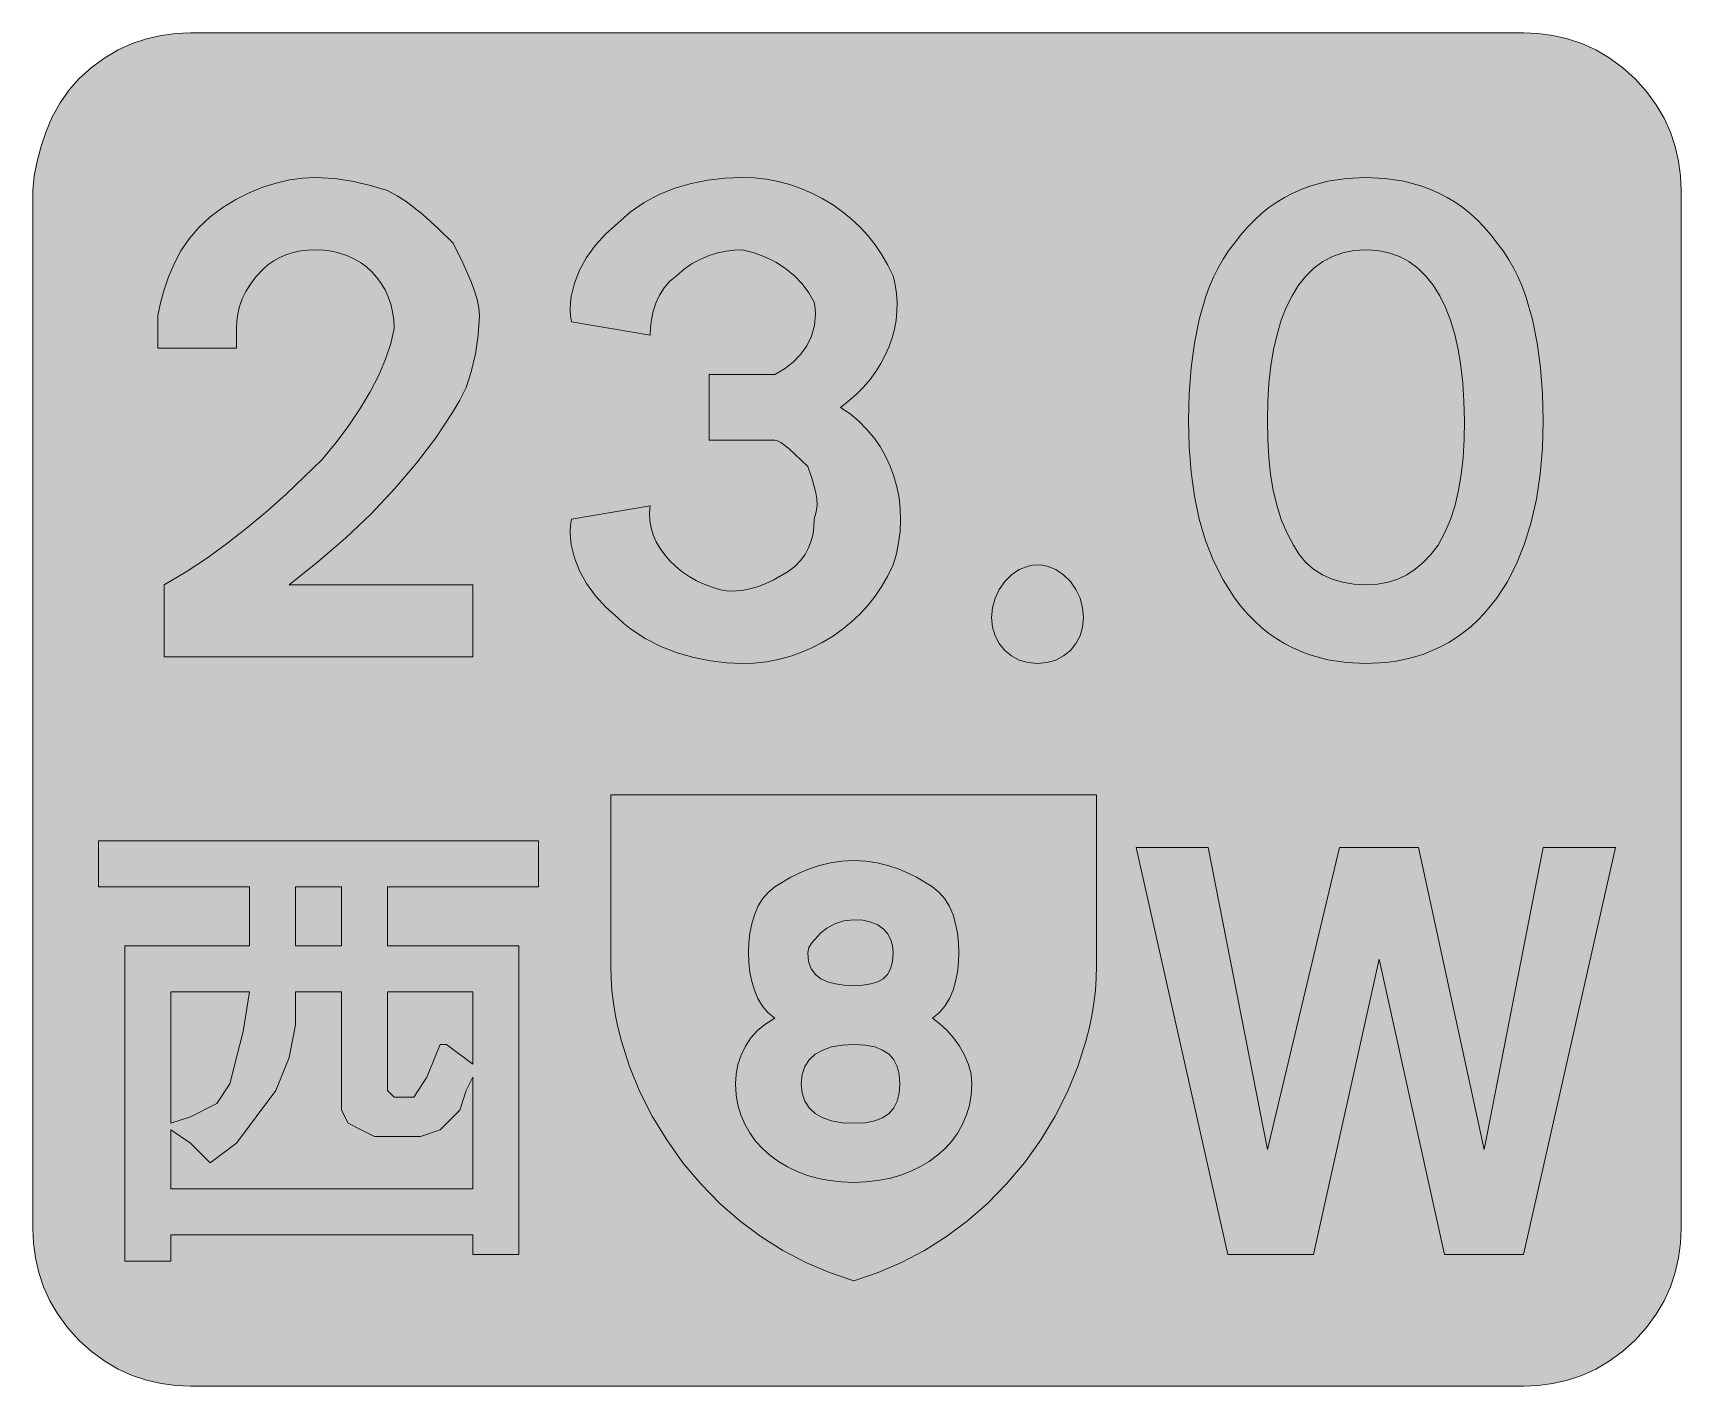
# Model space of a CAD drawing. Header units: metres. Extents: x 133 to 434, y 11 to 258.
import ezdxf

# ---------------------------------------------------------------- set-up
doc = ezdxf.new("R2010")
doc.units = ezdxf.units.M
for name, color, linetype, true_color in [('FILL_BLACK_000000', 7, 'Continuous', 0x000000), ('FILL_BLUE_0000FF', 7, 'Continuous', 0x0000ff), ('FILL_WHITE_FFFFFF', 7, 'Continuous', 0xffffff), ('FILL_YELLOW_FFFF00', 7, 'Continuous', 0xffff00), ('STROKE_WHITE_FFFFFF', 7, 'Continuous', 0xffffff)]:
    doc.layers.add(name, color=color, linetype=linetype, true_color=true_color)

msp = doc.modelspace()

# ---------------------------------------------------------------- hatches: boundary and pattern name
at = {"layer": 'FILL_BLACK_000000', "true_color": 0x000000}
h = msp.add_hatch(color=7, dxfattribs=at)
h.dxf.hatch_style = 1
h.paths.add_polyline_path([(276.3, 48.98), (274.31, 49.53), (272.42, 50.24), (270.64, 51.09), (268.98, 52.07), (267.45, 53.19), (266.06, 54.43), (264.82, 55.8), (263.74, 57.28), (262.84, 58.87), (262.12, 60.57), (261.59, 62.37), (261.26, 64.26), (261.15, 66.24), (261.26, 68.04), (261.6, 69.8), (262.16, 71.51), (262.95, 73.14), (263.96, 74.65), (265.2, 76.03), (266.66, 77.23), (268.35, 78.24), (267.11, 79.25), (266.08, 80.45), (265.25, 81.83), (264.6, 83.34), (264.12, 84.97), (263.79, 86.68), (263.61, 88.44), (263.55, 90.24), (263.61, 92.04), (263.79, 93.8), (264.12, 95.51), (264.6, 97.14), (265.25, 98.65), (266.08, 100.03), (267.11, 101.23), (268.35, 102.24), (271.28, 104), (272.91, 104.81), (274.65, 105.54), (276.51, 106.15), (278.48, 106.63), (280.56, 106.93), (282.75, 107.04), (284.94, 106.93), (287.02, 106.63), (288.99, 106.15), (290.85, 105.54), (292.59, 104.81), (294.23, 104), (297.15, 102.24), (298.39, 101.23), (299.42, 100.03), (300.25, 98.65), (300.9, 97.14), (301.38, 95.51), (301.71, 93.8), (301.89, 92.04), (301.95, 90.24), (301.89, 88.44), (301.71, 86.68), (301.38, 84.97), (300.9, 83.34), (300.25, 81.83), (299.42, 80.45), (298.39, 79.25), (297.15, 78.24), (298.49, 77.23), (299.79, 76.03), (301.01, 74.65), (302.1, 73.14), (303.02, 71.51), (303.73, 69.8), (304.19, 68.04), (304.35, 66.24), (304.24, 64.26), (303.91, 62.37), (303.38, 60.57), (302.66, 58.87), (301.76, 57.28), (300.68, 55.8), (299.44, 54.43), (298.05, 53.19), (296.52, 52.07), (294.86, 51.09), (293.08, 50.24), (291.19, 49.53), (289.2, 48.98), (287.12, 48.57), (284.97, 48.32), (282.75, 48.24), (280.53, 48.32), (278.38, 48.57), (276.3, 48.98)])
h.paths.add_polyline_path([(277.08, 72.43), (275.7, 71.64), (274.61, 70.63), (273.81, 69.39), (273.32, 67.93), (273.15, 66.24), (273.32, 64.55), (273.81, 63.09), (274.61, 61.85), (275.7, 60.84), (277.08, 60.05), (278.72, 59.49), (280.61, 59.15), (282.75, 59.04), (284.83, 59.15), (286.59, 59.49), (288.04, 60.05), (289.2, 60.84), (290.07, 61.85), (290.68, 63.09), (291.04, 64.55), (291.15, 66.24), (291.04, 67.93), (290.68, 69.39), (290.07, 70.63), (289.2, 71.64), (288.04, 72.43), (286.59, 72.99), (284.83, 73.33), (282.75, 73.44), (280.61, 73.33), (278.72, 72.99), (277.08, 72.43)], flags=16)
h.paths.add_polyline_path([(289.5, 92.7), (288.94, 93.72), (288.15, 94.59), (287.14, 95.29), (285.9, 95.81), (284.44, 96.13), (282.75, 96.24), (280.97, 96.03), (279.3, 95.49), (277.86, 94.72), (276.75, 93.84), (275.1, 92.04), (274.56, 91.14), (274.35, 90.24), (274.51, 88.6), (274.99, 87.28), (275.74, 86.23), (276.75, 85.44), (277.98, 84.87), (279.41, 84.5), (281.01, 84.3), (282.75, 84.24), (284.44, 84.3), (285.9, 84.5), (287.14, 84.87), (288.15, 85.44), (288.94, 86.23), (289.5, 87.28), (289.84, 88.6), (289.95, 90.24), (289.84, 91.53), (289.5, 92.7)], flags=16)
at = {"layer": 'FILL_BLUE_0000FF', "true_color": 0x0000ff}
h = msp.add_hatch(color=7, dxfattribs=at)
h.dxf.hatch_style = 1
h.paths.add_polyline_path([(405.15, 258.24), (407.85, 258.13), (410.53, 257.77), (413.19, 257.16), (415.8, 256.29), (418.36, 255.13), (420.84, 253.68), (423.25, 251.92), (425.55, 249.84), (427.63, 247.54), (429.39, 245.13), (430.84, 242.65), (432, 240.09), (432.87, 237.48), (433.48, 234.82), (433.84, 232.14), (433.95, 229.44), (433.95, 39.84), (433.84, 37.14), (433.48, 34.46), (432.87, 31.8), (432, 29.19), (430.84, 26.63), (429.39, 24.15), (427.63, 21.74), (425.55, 19.44), (423.25, 17.36), (420.84, 15.6), (418.36, 14.15), (415.8, 12.99), (413.19, 12.12), (410.53, 11.51), (407.85, 11.15), (405.15, 11.04), (161.55, 11.04), (158.85, 11.15), (156.17, 11.51), (153.51, 12.12), (150.9, 12.99), (148.34, 14.15), (145.86, 15.6), (143.45, 17.36), (141.15, 19.44), (139.07, 21.74), (137.31, 24.15), (135.86, 26.63), (134.7, 29.19), (133.83, 31.8), (133.22, 34.46), (132.86, 37.14), (132.75, 39.84), (132.75, 229.44), (132.96, 232.14), (133.5, 234.84), (134.27, 237.54), (135.15, 240.24), (136.26, 242.92), (137.7, 245.49), (139.37, 247.83), (141.15, 249.84), (143.45, 251.92), (145.86, 253.68), (148.34, 255.13), (150.9, 256.29), (153.51, 257.16), (156.17, 257.77), (158.85, 258.13), (161.55, 258.24), (405.15, 258.24)])
at = {"layer": 'FILL_WHITE_FFFFFF', "true_color": 0xffffff}
h = msp.add_hatch(color=7, dxfattribs=at)
h.dxf.hatch_style = 1
h.paths.add_polyline_path([(155.55, 200.64), (155.55, 206.64), (156.06, 208.94), (156.71, 211.31), (157.53, 213.71), (158.55, 216.09), (159.79, 218.42), (161.29, 220.65), (163.06, 222.73), (165.15, 224.64), (167.45, 226.33), (169.84, 227.79), (172.28, 229.03), (174.75, 230.04), (177.22, 230.83), (179.66, 231.39), (182.05, 231.73), (184.35, 231.84), (187.93, 231.63), (191.4, 231.09), (194.64, 230.32), (197.55, 229.44), (199.3, 228.49), (200.94, 227.43), (204, 225.09), (206.83, 222.52), (209.55, 219.84), (211.31, 216.26), (212.85, 212.79), (213.46, 211.13), (213.94, 209.55), (214.24, 208.04), (214.35, 206.64), (214.14, 203.06), (213.6, 199.59), (212.83, 196.35), (211.95, 193.44), (210.76, 191.18), (209.43, 188.89), (206.38, 184.27), (202.86, 179.62), (198.9, 174.99), (194.55, 170.41), (189.84, 165.93), (184.83, 161.6), (179.55, 157.44), (213.15, 157.44), (213.15, 144.24), (156.75, 144.24), (156.75, 157.44), (160.74, 159.8), (164.63, 162.35), (168.39, 165.08), (172.05, 167.94), (175.59, 170.92), (179.03, 173.98), (185.55, 180.24), (188.14, 183.39), (190.48, 186.52), (192.57, 189.63), (194.4, 192.69), (195.94, 195.7), (197.19, 198.63), (198.13, 201.49), (198.75, 204.24), (198.68, 205.79), (198.48, 207.27), (198.14, 208.69), (197.68, 210.03), (197.1, 211.3), (196.41, 212.49), (195.61, 213.59), (194.7, 214.59), (193.7, 215.5), (192.6, 216.3), (191.41, 216.99), (190.14, 217.57), (188.8, 218.03), (187.38, 218.37), (185.9, 218.57), (184.35, 218.64), (183, 218.58), (181.67, 218.41), (180.36, 218.13), (179.1, 217.74), (177.89, 217.23), (176.76, 216.61), (175.7, 215.88), (174.75, 215.04), (173.51, 213.69), (172.48, 212.34), (171.65, 210.99), (171, 209.64), (170.52, 208.29), (170.19, 206.94), (170.01, 205.59), (169.95, 204.24), (169.95, 200.64), (155.55, 200.64)])
h = msp.add_hatch(color=7, dxfattribs=at)
h.dxf.hatch_style = 1
h.paths.add_polyline_path([(256.35, 183.84), (256.35, 195.84), (265.95, 195.84), (267.15, 195.84), (268.35, 195.84), (270.09, 196.85), (271.67, 198.07), (273.05, 199.49), (274.2, 201.09), (275.06, 202.86), (275.61, 204.78), (275.78, 206.85), (275.72, 207.93), (275.55, 209.04), (274.54, 210.78), (273.32, 212.4), (271.9, 213.87), (270.3, 215.19), (268.53, 216.34), (266.61, 217.31), (264.54, 218.08), (262.35, 218.64), (260.95, 218.58), (259.46, 218.4), (257.92, 218.07), (256.35, 217.59), (254.78, 216.94), (253.24, 216.11), (251.75, 215.08), (250.35, 213.84), (249.11, 212.83), (248.08, 211.65), (247.25, 210.32), (246.6, 208.89), (246.12, 207.41), (245.79, 205.91), (245.61, 204.44), (245.55, 203.04), (231.15, 205.44), (230.98, 206.58), (230.92, 207.74), (230.97, 208.92), (231.11, 210.11), (231.7, 212.51), (232.65, 214.89), (233.94, 217.22), (235.54, 219.45), (237.42, 221.53), (239.55, 223.44), (241.91, 225.52), (244.46, 227.28), (247.19, 228.73), (250.05, 229.89), (253.03, 230.76), (256.09, 231.37), (259.2, 231.73), (262.35, 231.84), (264.58, 231.76), (266.78, 231.51), (268.94, 231.1), (271.05, 230.55), (273.1, 229.84), (275.09, 228.99), (277.01, 228.01), (278.85, 226.89), (280.61, 225.65), (282.27, 224.28), (283.84, 222.8), (285.3, 221.21), (286.65, 219.51), (287.88, 217.71), (288.98, 215.82), (289.95, 213.84), (290.33, 212.25), (290.57, 210.64), (290.68, 209.02), (290.64, 207.39), (290.48, 205.76), (290.18, 204.14), (289.76, 202.53), (289.2, 200.94), (288.52, 199.38), (287.71, 197.86), (286.78, 196.37), (285.73, 194.94), (284.56, 193.56), (283.27, 192.25), (281.87, 191.01), (280.35, 189.84), (282.08, 188.65), (283.67, 187.32), (285.11, 185.88), (286.41, 184.33), (287.56, 182.68), (288.56, 180.94), (289.4, 179.12), (290.1, 177.24), (290.64, 175.3), (291.03, 173.32), (291.25, 171.3), (291.32, 169.25), (291.22, 167.19), (290.96, 165.13), (290.54, 163.08), (289.95, 161.04), (288.98, 159.06), (287.88, 157.17), (286.65, 155.37), (285.3, 153.67), (283.84, 152.08), (282.27, 150.6), (280.61, 149.23), (278.85, 147.99), (277.01, 146.87), (275.09, 145.89), (273.1, 145.04), (271.05, 144.33), (268.94, 143.78), (266.78, 143.37), (264.58, 143.12), (262.35, 143.04), (259.55, 143.15), (256.59, 143.51), (253.55, 144.12), (250.5, 144.99), (247.5, 146.15), (244.63, 147.6), (241.96, 149.36), (240.72, 150.36), (239.55, 151.44), (237.42, 153.35), (235.54, 155.43), (233.94, 157.66), (232.65, 159.99), (231.7, 162.37), (231.11, 164.77), (230.97, 165.96), (230.92, 167.14), (230.98, 168.3), (231.15, 169.44), (245.55, 171.84), (245.42, 170.49), (245.48, 169.15), (245.71, 167.83), (246.11, 166.53), (246.67, 165.27), (247.36, 164.06), (248.2, 162.89), (249.15, 161.79), (250.22, 160.76), (251.39, 159.8), (252.65, 158.94), (253.99, 158.17), (255.4, 157.51), (256.87, 156.96), (258.39, 156.53), (259.95, 156.24), (261.3, 156.3), (262.65, 156.46), (264, 156.75), (265.35, 157.14), (266.7, 157.65), (268.05, 158.26), (270.75, 159.84), (271.99, 160.79), (273.02, 161.85), (273.85, 162.98), (274.5, 164.19), (274.98, 165.45), (275.31, 166.76), (275.49, 168.09), (275.55, 169.44), (275.89, 170.74), (276.04, 171.95), (276.01, 173.11), (275.85, 174.24), (275.21, 176.53), (274.35, 179.04), (270.9, 182.34), (269.46, 183.43), (268.85, 183.73), (268.35, 183.84), (256.35, 183.84)])
h = msp.add_hatch(color=7, dxfattribs=at)
h.dxf.hatch_style = 1
h.paths.add_polyline_path([(344.42, 197.06), (345.03, 201.59), (345.9, 205.89), (347.06, 209.9), (347.74, 211.79), (348.51, 213.6), (349.35, 215.31), (350.27, 216.92), (351.27, 218.43), (352.35, 219.84), (353.5, 221.36), (354.71, 222.77), (355.97, 224.07), (357.28, 225.26), (358.64, 226.35), (360.05, 227.33), (361.5, 228.21), (363, 228.99), (364.54, 229.67), (366.12, 230.26), (369.39, 231.15), (372.81, 231.67), (376.35, 231.84), (379.89, 231.67), (383.31, 231.15), (386.58, 230.26), (388.16, 229.67), (389.7, 228.99), (391.2, 228.21), (392.65, 227.33), (394.06, 226.35), (395.42, 225.26), (396.73, 224.07), (397.99, 222.77), (399.2, 221.36), (400.35, 219.84), (401.43, 218.43), (402.43, 216.92), (403.35, 215.31), (404.19, 213.6), (404.96, 211.79), (405.64, 209.9), (406.8, 205.89), (407.67, 201.59), (408.28, 197.06), (408.64, 192.33), (408.75, 187.44), (408.61, 182.39), (408.19, 177.61), (407.51, 173.09), (406.56, 168.86), (405.34, 164.91), (403.88, 161.26), (402.16, 157.92), (400.2, 154.89), (398, 152.18), (396.81, 150.96), (395.57, 149.81), (394.26, 148.75), (392.9, 147.78), (391.49, 146.89), (390.02, 146.1), (388.49, 145.39), (386.92, 144.77), (385.28, 144.25), (383.6, 143.82), (381.86, 143.48), (380.08, 143.24), (376.35, 143.04), (372.81, 143.21), (369.39, 143.73), (366.12, 144.62), (364.54, 145.21), (363, 145.89), (361.5, 146.67), (360.05, 147.55), (358.64, 148.53), (357.28, 149.62), (355.97, 150.81), (354.71, 152.11), (353.5, 153.52), (352.35, 155.04), (350.27, 158.3), (348.51, 161.79), (347.06, 165.5), (345.9, 169.44), (345.03, 173.6), (344.42, 177.99), (344.06, 182.6), (343.95, 187.44), (344.06, 192.33), (344.42, 197.06)])
h.paths.add_polyline_path([(380.44, 157.89), (382.21, 158.45), (383.85, 159.24), (385.37, 160.25), (386.81, 161.49), (388.2, 162.95), (389.55, 164.64), (390.79, 166.95), (391.82, 169.38), (392.65, 171.96), (393.3, 174.69), (393.78, 177.59), (394.11, 180.67), (394.29, 183.95), (394.35, 187.44), (394.28, 190.95), (394.07, 194.29), (393.72, 197.45), (393.23, 200.41), (392.59, 203.18), (391.82, 205.75), (390.9, 208.1), (389.85, 210.24), (388.65, 212.15), (387.32, 213.83), (385.84, 215.27), (384.23, 216.46), (382.47, 217.41), (380.57, 218.09), (378.53, 218.5), (376.35, 218.64), (374.17, 218.5), (372.13, 218.09), (370.23, 217.41), (368.48, 216.46), (366.86, 215.27), (365.38, 213.83), (364.05, 212.15), (362.85, 210.24), (361.8, 208.1), (360.88, 205.75), (360.11, 203.18), (359.48, 200.41), (358.98, 197.45), (358.63, 194.29), (358.42, 190.95), (358.35, 187.44), (358.41, 183.95), (358.59, 180.67), (358.92, 177.59), (359.4, 174.69), (360.05, 171.96), (360.88, 169.38), (361.91, 166.95), (363.15, 164.64), (364.16, 162.95), (365.38, 161.49), (366.8, 160.25), (368.4, 159.24), (370.17, 158.45), (372.09, 157.89), (374.16, 157.55), (376.35, 157.44), (378.49, 157.55), (380.44, 157.89)], flags=16)
h = msp.add_hatch(color=7, dxfattribs=at)
h.dxf.hatch_style = 1
h.paths.add_polyline_path([(324.59, 149.7), (324.11, 148.1), (323.36, 146.67), (322.35, 145.44), (321.12, 144.43), (319.69, 143.68), (318.09, 143.2), (316.35, 143.04), (314.61, 143.2), (313.01, 143.68), (311.58, 144.43), (310.35, 145.44), (309.34, 146.67), (308.59, 148.1), (308.11, 149.7), (307.95, 151.44), (308.11, 153.23), (308.59, 154.96), (309.34, 156.59), (310.35, 158.04), (311.58, 159.27), (313.01, 160.21), (314.61, 160.82), (315.46, 160.98), (316.35, 161.04), (317.24, 160.98), (318.09, 160.82), (319.69, 160.21), (321.12, 159.27), (322.35, 158.04), (323.36, 156.59), (324.11, 154.96), (324.59, 153.23), (324.75, 151.44), (324.59, 149.7)])
h = msp.add_hatch(color=7, dxfattribs=at)
h.dxf.hatch_style = 1
h.paths.add_polyline_path([(157.95, 33.84), (149.55, 33.84), (149.55, 91.44), (172.35, 91.44), (172.35, 102.24), (144.75, 102.24), (144.75, 110.64), (225.15, 110.64), (225.15, 102.24), (197.55, 102.24), (197.55, 91.44), (221.55, 91.44), (221.55, 35.04), (213.15, 35.04), (213.15, 38.64), (157.95, 38.64), (157.95, 33.84)])
h.paths.add_polyline_path([(180.75, 91.44), (189.15, 91.44), (189.15, 102.24), (180.75, 102.24), (180.75, 91.44)], flags=16)
h.paths.add_polyline_path([(202.35, 63.84), (204.75, 67.44), (207.15, 73.44), (208.35, 73.44), (213.15, 69.84), (213.15, 83.04), (197.55, 83.04), (197.55, 67.44), (197.55, 65.04), (198.75, 63.84), (202.35, 63.84)], flags=16)
h.paths.add_polyline_path([(166.35, 62.64), (168.75, 66.24), (169.95, 71.04), (171.15, 75.84), (172.35, 83.04), (157.95, 83.04), (157.95, 59.04), (161.55, 60.24), (166.35, 62.64)], flags=16)
h.paths.add_polyline_path([(213.15, 67.44), (211.95, 65.04), (210.75, 61.44), (207.15, 57.84), (203.55, 56.64), (195.15, 56.64), (192.75, 57.84), (190.35, 59.04), (189.15, 61.44), (189.15, 63.84), (189.15, 83.04), (180.75, 83.04), (180.75, 77.04), (179.55, 71.04), (177.15, 65.04), (173.55, 60.24), (169.95, 55.44), (165.15, 51.84), (161.55, 55.44), (157.95, 57.84), (157.95, 47.04), (213.15, 47.04), (213.15, 67.44)], flags=16)
h = msp.add_hatch(color=7, dxfattribs=at)
h.dxf.hatch_style = 1
h.paths.add_polyline_path([(334.35, 109.44), (347.55, 109.44), (358.35, 54.24), (371.55, 109.44), (385.95, 109.44), (397.95, 54.24), (408.75, 109.44), (421.95, 109.44), (405.15, 35.04), (390.75, 35.04), (378.75, 89.04), (366.75, 35.04), (365.55, 35.04), (351.15, 35.04), (334.35, 109.44)])
at = {"layer": 'FILL_YELLOW_FFFF00', "true_color": 0xffff00}
h = msp.add_hatch(color=7, dxfattribs=at)
h.dxf.hatch_style = 1
h.paths.add_polyline_path([(278.31, 31.76), (273.99, 33.61), (269.82, 35.81), (265.8, 38.34), (261.95, 41.21), (258.28, 44.41), (254.81, 47.96), (251.55, 51.84), (248.57, 56), (245.94, 60.33), (243.68, 64.81), (241.8, 69.39), (240.31, 74.02), (239.72, 76.35), (239.23, 78.67), (238.85, 80.99), (238.57, 83.29), (238.41, 85.58), (238.35, 87.84), (238.35, 119.04), (327.15, 119.04), (327.15, 87.84), (327.09, 85.58), (326.93, 83.29), (326.65, 80.99), (326.27, 78.67), (325.78, 76.35), (325.19, 74.02), (323.7, 69.39), (321.82, 64.81), (319.56, 60.33), (316.93, 56), (313.95, 51.84), (310.69, 47.96), (307.22, 44.41), (303.55, 41.21), (299.7, 38.34), (295.68, 35.81), (291.51, 33.61), (287.19, 31.76), (282.75, 30.24), (278.31, 31.76)])

# ---------------------------------------------------------------- linework, layer by layer
at = {"layer": 'FILL_BLACK_000000', "lineweight": 0, "true_color": 0x000000}
for points in [[(276.3, 48.98), (274.31, 49.53), (272.42, 50.24), (270.64, 51.09), (268.98, 52.07), (267.45, 53.19), (266.06, 54.43), (264.82, 55.8), (263.74, 57.28), (262.84, 58.87), (262.12, 60.57), (261.59, 62.37), (261.26, 64.26), (261.15, 66.24), (261.26, 68.04), (261.6, 69.8), (262.16, 71.51), (262.95, 73.14), (263.96, 74.65), (265.2, 76.03), (266.66, 77.23), (268.35, 78.24), (267.11, 79.25), (266.08, 80.45), (265.25, 81.83), (264.6, 83.34), (264.12, 84.97), (263.79, 86.68), (263.61, 88.44), (263.55, 90.24), (263.61, 92.04), (263.79, 93.8), (264.12, 95.51), (264.6, 97.14), (265.25, 98.65), (266.08, 100.03), (267.11, 101.23), (268.35, 102.24), (271.28, 104), (272.91, 104.81), (274.65, 105.54), (276.51, 106.15), (278.48, 106.63), (280.56, 106.93), (282.75, 107.04), (284.94, 106.93), (287.02, 106.63), (288.99, 106.15), (290.85, 105.54), (292.59, 104.81), (294.23, 104), (297.15, 102.24), (298.39, 101.23), (299.42, 100.03), (300.25, 98.65), (300.9, 97.14), (301.38, 95.51), (301.71, 93.8), (301.89, 92.04), (301.95, 90.24), (301.89, 88.44), (301.71, 86.68), (301.38, 84.97), (300.9, 83.34), (300.25, 81.83), (299.42, 80.45), (298.39, 79.25), (297.15, 78.24), (298.49, 77.23), (299.79, 76.03), (301.01, 74.65), (302.1, 73.14), (303.02, 71.51), (303.73, 69.8), (304.19, 68.04), (304.35, 66.24), (304.24, 64.26), (303.91, 62.37), (303.38, 60.57), (302.66, 58.87), (301.76, 57.28), (300.68, 55.8), (299.44, 54.43), (298.05, 53.19), (296.52, 52.07), (294.86, 51.09), (293.08, 50.24), (291.19, 49.53), (289.2, 48.98), (287.12, 48.57), (284.97, 48.32), (282.75, 48.24), (280.53, 48.32), (278.38, 48.57)], [(289.5, 92.7), (288.94, 93.72), (288.15, 94.59), (287.14, 95.29), (285.9, 95.81), (284.44, 96.13), (282.75, 96.24), (280.97, 96.03), (279.3, 95.49), (277.86, 94.72), (276.75, 93.84), (275.1, 92.04), (274.56, 91.14), (274.35, 90.24), (274.51, 88.6), (274.99, 87.28), (275.74, 86.23), (276.75, 85.44), (277.98, 84.87), (279.41, 84.5), (281.01, 84.3), (282.75, 84.24), (284.44, 84.3), (285.9, 84.5), (287.14, 84.87), (288.15, 85.44), (288.94, 86.23), (289.5, 87.28), (289.84, 88.6), (289.95, 90.24), (289.84, 91.53)], [(277.08, 72.43), (275.7, 71.64), (274.61, 70.63), (273.81, 69.39), (273.32, 67.93), (273.15, 66.24), (273.32, 64.55), (273.81, 63.09), (274.61, 61.85), (275.7, 60.84), (277.08, 60.05), (278.72, 59.49), (280.61, 59.15), (282.75, 59.04), (284.83, 59.15), (286.59, 59.49), (288.04, 60.05), (289.2, 60.84), (290.07, 61.85), (290.68, 63.09), (291.04, 64.55), (291.15, 66.24), (291.04, 67.93), (290.68, 69.39), (290.07, 70.63), (289.2, 71.64), (288.04, 72.43), (286.59, 72.99), (284.83, 73.33), (282.75, 73.44), (280.61, 73.33), (278.72, 72.99)]]:
    msp.add_lwpolyline(points, close=True, dxfattribs=at)
at = {"layer": 'FILL_BLUE_0000FF', "lineweight": 0, "true_color": 0x0000ff}
msp.add_lwpolyline([(405.15, 258.24), (407.85, 258.13), (410.53, 257.77), (413.19, 257.16), (415.8, 256.29), (418.36, 255.13), (420.84, 253.68), (423.25, 251.92), (425.55, 249.84), (427.63, 247.54), (429.39, 245.13), (430.84, 242.65), (432, 240.09), (432.87, 237.48), (433.48, 234.82), (433.84, 232.14), (433.95, 229.44), (433.95, 39.84), (433.84, 37.14), (433.48, 34.46), (432.87, 31.8), (432, 29.19), (430.84, 26.63), (429.39, 24.15), (427.63, 21.74), (425.55, 19.44), (423.25, 17.36), (420.84, 15.6), (418.36, 14.15), (415.8, 12.99), (413.19, 12.12), (410.53, 11.51), (407.85, 11.15), (405.15, 11.04), (161.55, 11.04), (158.85, 11.15), (156.17, 11.51), (153.51, 12.12), (150.9, 12.99), (148.34, 14.15), (145.86, 15.6), (143.45, 17.36), (141.15, 19.44), (139.07, 21.74), (137.31, 24.15), (135.86, 26.63), (134.7, 29.19), (133.83, 31.8), (133.22, 34.46), (132.86, 37.14), (132.75, 39.84), (132.75, 229.44), (132.96, 232.14), (133.5, 234.84), (134.27, 237.54), (135.15, 240.24), (136.26, 242.92), (137.7, 245.49), (139.37, 247.83), (141.15, 249.84), (143.45, 251.92), (145.86, 253.68), (148.34, 255.13), (150.9, 256.29), (153.51, 257.16), (156.17, 257.77), (158.85, 258.13), (161.55, 258.24)], close=True, dxfattribs=at)
at = {"layer": 'FILL_WHITE_FFFFFF', "lineweight": 0, "true_color": 0xffffff}
for points in [[(155.55, 200.64), (155.55, 206.64), (156.06, 208.94), (156.71, 211.31), (157.53, 213.71), (158.55, 216.09), (159.79, 218.42), (161.29, 220.65), (163.06, 222.73), (165.15, 224.64), (167.45, 226.33), (169.84, 227.79), (172.28, 229.03), (174.75, 230.04), (177.22, 230.83), (179.66, 231.39), (182.05, 231.73), (184.35, 231.84), (187.93, 231.63), (191.4, 231.09), (194.64, 230.32), (197.55, 229.44), (199.3, 228.49), (200.94, 227.43), (204, 225.09), (206.83, 222.52), (209.55, 219.84), (211.31, 216.26), (212.85, 212.79), (213.46, 211.13), (213.94, 209.55), (214.24, 208.04), (214.35, 206.64), (214.14, 203.06), (213.6, 199.59), (212.83, 196.35), (211.95, 193.44), (210.76, 191.18), (209.43, 188.89), (206.38, 184.27), (202.86, 179.62), (198.9, 174.99), (194.55, 170.41), (189.84, 165.93), (184.83, 161.6), (179.55, 157.44), (213.15, 157.44), (213.15, 144.24), (156.75, 144.24), (156.75, 157.44), (160.74, 159.8), (164.63, 162.35), (168.39, 165.08), (172.05, 167.94), (175.59, 170.92), (179.03, 173.98), (185.55, 180.24), (188.14, 183.39), (190.48, 186.52), (192.57, 189.63), (194.4, 192.69), (195.94, 195.7), (197.19, 198.63), (198.13, 201.49), (198.75, 204.24), (198.68, 205.79), (198.48, 207.27), (198.14, 208.69), (197.68, 210.03), (197.1, 211.3), (196.41, 212.49), (195.61, 213.59), (194.7, 214.59), (193.7, 215.5), (192.6, 216.3), (191.41, 216.99), (190.14, 217.57), (188.8, 218.03), (187.38, 218.37), (185.9, 218.57), (184.35, 218.64), (183, 218.58), (181.67, 218.41), (180.36, 218.13), (179.1, 217.74), (177.89, 217.23), (176.76, 216.61), (175.7, 215.88), (174.75, 215.04), (173.51, 213.69), (172.48, 212.34), (171.65, 210.99), (171, 209.64), (170.52, 208.29), (170.19, 206.94), (170.01, 205.59), (169.95, 204.24), (169.95, 200.64)], [(256.35, 183.84), (256.35, 195.84), (265.95, 195.84), (267.15, 195.84), (268.35, 195.84), (270.09, 196.85), (271.67, 198.07), (273.05, 199.49), (274.2, 201.09), (275.06, 202.86), (275.61, 204.78), (275.78, 206.85), (275.72, 207.93), (275.55, 209.04), (274.54, 210.78), (273.32, 212.4), (271.9, 213.87), (270.3, 215.19), (268.53, 216.34), (266.61, 217.31), (264.54, 218.08), (262.35, 218.64), (260.95, 218.58), (259.46, 218.4), (257.92, 218.07), (256.35, 217.59), (254.78, 216.94), (253.24, 216.11), (251.75, 215.08), (250.35, 213.84), (249.11, 212.83), (248.08, 211.65), (247.25, 210.32), (246.6, 208.89), (246.12, 207.41), (245.79, 205.91), (245.61, 204.44), (245.55, 203.04), (231.15, 205.44), (230.98, 206.58), (230.92, 207.74), (230.97, 208.92), (231.11, 210.11), (231.7, 212.51), (232.65, 214.89), (233.94, 217.22), (235.54, 219.45), (237.42, 221.53), (239.55, 223.44), (241.91, 225.52), (244.46, 227.28), (247.19, 228.73), (250.05, 229.89), (253.03, 230.76), (256.09, 231.37), (259.2, 231.73), (262.35, 231.84), (264.58, 231.76), (266.78, 231.51), (268.94, 231.1), (271.05, 230.55), (273.1, 229.84), (275.09, 228.99), (277.01, 228.01), (278.85, 226.89), (280.61, 225.65), (282.27, 224.28), (283.84, 222.8), (285.3, 221.21), (286.65, 219.51), (287.88, 217.71), (288.98, 215.82), (289.95, 213.84), (290.33, 212.25), (290.57, 210.64), (290.68, 209.02), (290.64, 207.39), (290.48, 205.76), (290.18, 204.14), (289.76, 202.53), (289.2, 200.94), (288.52, 199.38), (287.71, 197.86), (286.78, 196.37), (285.73, 194.94), (284.56, 193.56), (283.27, 192.25), (281.87, 191.01), (280.35, 189.84), (282.08, 188.65), (283.67, 187.32), (285.11, 185.88), (286.41, 184.33), (287.56, 182.68), (288.56, 180.94), (289.4, 179.12), (290.1, 177.24), (290.64, 175.3), (291.03, 173.32), (291.25, 171.3), (291.32, 169.25), (291.22, 167.19), (290.96, 165.13), (290.54, 163.08), (289.95, 161.04), (288.98, 159.06), (287.88, 157.17), (286.65, 155.37), (285.3, 153.67), (283.84, 152.08), (282.27, 150.6), (280.61, 149.23), (278.85, 147.99), (277.01, 146.87), (275.09, 145.89), (273.1, 145.04), (271.05, 144.33), (268.94, 143.78), (266.78, 143.37), (264.58, 143.12), (262.35, 143.04), (259.55, 143.15), (256.59, 143.51), (253.55, 144.12), (250.5, 144.99), (247.5, 146.15), (244.63, 147.6), (241.96, 149.36), (240.72, 150.36), (239.55, 151.44), (237.42, 153.35), (235.54, 155.43), (233.94, 157.66), (232.65, 159.99), (231.7, 162.37), (231.11, 164.77), (230.97, 165.96), (230.92, 167.14), (230.98, 168.3), (231.15, 169.44), (245.55, 171.84), (245.42, 170.49), (245.48, 169.15), (245.71, 167.83), (246.11, 166.53), (246.67, 165.27), (247.36, 164.06), (248.2, 162.89), (249.15, 161.79), (250.22, 160.76), (251.39, 159.8), (252.65, 158.94), (253.99, 158.17), (255.4, 157.51), (256.87, 156.96), (258.39, 156.53), (259.95, 156.24), (261.3, 156.3), (262.65, 156.46), (264, 156.75), (265.35, 157.14), (266.7, 157.65), (268.05, 158.26), (270.75, 159.84), (271.99, 160.79), (273.02, 161.85), (273.85, 162.98), (274.5, 164.19), (274.98, 165.45), (275.31, 166.76), (275.49, 168.09), (275.55, 169.44), (275.89, 170.74), (276.04, 171.95), (276.01, 173.11), (275.85, 174.24), (275.21, 176.53), (274.35, 179.04), (270.9, 182.34), (269.46, 183.43), (268.85, 183.73), (268.35, 183.84)], [(344.42, 197.06), (345.03, 201.59), (345.9, 205.89), (347.06, 209.9), (347.74, 211.79), (348.51, 213.6), (349.35, 215.31), (350.27, 216.92), (351.27, 218.43), (352.35, 219.84), (353.5, 221.36), (354.71, 222.77), (355.97, 224.07), (357.28, 225.26), (358.64, 226.35), (360.05, 227.33), (361.5, 228.21), (363, 228.99), (364.54, 229.67), (366.12, 230.26), (369.39, 231.15), (372.81, 231.67), (376.35, 231.84), (379.89, 231.67), (383.31, 231.15), (386.58, 230.26), (388.16, 229.67), (389.7, 228.99), (391.2, 228.21), (392.65, 227.33), (394.06, 226.35), (395.42, 225.26), (396.73, 224.07), (397.99, 222.77), (399.2, 221.36), (400.35, 219.84), (401.43, 218.43), (402.43, 216.92), (403.35, 215.31), (404.19, 213.6), (404.96, 211.79), (405.64, 209.9), (406.8, 205.89), (407.67, 201.59), (408.28, 197.06), (408.64, 192.33), (408.75, 187.44), (408.61, 182.39), (408.19, 177.61), (407.51, 173.09), (406.56, 168.86), (405.34, 164.91), (403.88, 161.26), (402.16, 157.92), (400.2, 154.89), (398, 152.18), (396.81, 150.96), (395.57, 149.81), (394.26, 148.75), (392.9, 147.78), (391.49, 146.89), (390.02, 146.1), (388.49, 145.39), (386.92, 144.77), (385.28, 144.25), (383.6, 143.82), (381.86, 143.48), (380.08, 143.24), (376.35, 143.04), (372.81, 143.21), (369.39, 143.73), (366.12, 144.62), (364.54, 145.21), (363, 145.89), (361.5, 146.67), (360.05, 147.55), (358.64, 148.53), (357.28, 149.62), (355.97, 150.81), (354.71, 152.11), (353.5, 153.52), (352.35, 155.04), (350.27, 158.3), (348.51, 161.79), (347.06, 165.5), (345.9, 169.44), (345.03, 173.6), (344.42, 177.99), (344.06, 182.6), (343.95, 187.44), (344.06, 192.33)], [(380.44, 157.89), (382.21, 158.45), (383.85, 159.24), (385.37, 160.25), (386.81, 161.49), (388.2, 162.95), (389.55, 164.64), (390.79, 166.95), (391.82, 169.38), (392.65, 171.96), (393.3, 174.69), (393.78, 177.59), (394.11, 180.67), (394.29, 183.95), (394.35, 187.44), (394.28, 190.95), (394.07, 194.29), (393.72, 197.45), (393.23, 200.41), (392.59, 203.18), (391.82, 205.75), (390.9, 208.1), (389.85, 210.24), (388.65, 212.15), (387.32, 213.83), (385.84, 215.27), (384.23, 216.46), (382.47, 217.41), (380.57, 218.09), (378.53, 218.5), (376.35, 218.64), (374.17, 218.5), (372.13, 218.09), (370.23, 217.41), (368.48, 216.46), (366.86, 215.27), (365.38, 213.83), (364.05, 212.15), (362.85, 210.24), (361.8, 208.1), (360.88, 205.75), (360.11, 203.18), (359.48, 200.41), (358.98, 197.45), (358.63, 194.29), (358.42, 190.95), (358.35, 187.44), (358.41, 183.95), (358.59, 180.67), (358.92, 177.59), (359.4, 174.69), (360.05, 171.96), (360.88, 169.38), (361.91, 166.95), (363.15, 164.64), (364.16, 162.95), (365.38, 161.49), (366.8, 160.25), (368.4, 159.24), (370.17, 158.45), (372.09, 157.89), (374.16, 157.55), (376.35, 157.44), (378.49, 157.55)], [(324.59, 149.7), (324.11, 148.1), (323.36, 146.67), (322.35, 145.44), (321.12, 144.43), (319.69, 143.68), (318.09, 143.2), (316.35, 143.04), (314.61, 143.2), (313.01, 143.68), (311.58, 144.43), (310.35, 145.44), (309.34, 146.67), (308.59, 148.1), (308.11, 149.7), (307.95, 151.44), (308.11, 153.23), (308.59, 154.96), (309.34, 156.59), (310.35, 158.04), (311.58, 159.27), (313.01, 160.21), (314.61, 160.82), (315.46, 160.98), (316.35, 161.04), (317.24, 160.98), (318.09, 160.82), (319.69, 160.21), (321.12, 159.27), (322.35, 158.04), (323.36, 156.59), (324.11, 154.96), (324.59, 153.23), (324.75, 151.44)], [(157.95, 33.84), (149.55, 33.84), (149.55, 91.44), (172.35, 91.44), (172.35, 102.24), (144.75, 102.24), (144.75, 110.64), (225.15, 110.64), (225.15, 102.24), (197.55, 102.24), (197.55, 91.44), (221.55, 91.44), (221.55, 35.04), (213.15, 35.04), (213.15, 38.64), (157.95, 38.64)], [(334.35, 109.44), (347.55, 109.44), (358.35, 54.24), (371.55, 109.44), (385.95, 109.44), (397.95, 54.24), (408.75, 109.44), (421.95, 109.44), (405.15, 35.04), (390.75, 35.04), (378.75, 89.04), (366.75, 35.04), (365.55, 35.04), (351.15, 35.04)], [(180.75, 91.44), (189.15, 91.44), (189.15, 102.24), (180.75, 102.24)], [(166.35, 62.64), (168.75, 66.24), (169.95, 71.04), (171.15, 75.84), (172.35, 83.04), (157.95, 83.04), (157.95, 59.04), (161.55, 60.24)], [(213.15, 67.44), (211.95, 65.04), (210.75, 61.44), (207.15, 57.84), (203.55, 56.64), (195.15, 56.64), (192.75, 57.84), (190.35, 59.04), (189.15, 61.44), (189.15, 63.84), (189.15, 83.04), (180.75, 83.04), (180.75, 77.04), (179.55, 71.04), (177.15, 65.04), (173.55, 60.24), (169.95, 55.44), (165.15, 51.84), (161.55, 55.44), (157.95, 57.84), (157.95, 47.04), (213.15, 47.04)], [(202.35, 63.84), (204.75, 67.44), (207.15, 73.44), (208.35, 73.44), (213.15, 69.84), (213.15, 83.04), (197.55, 83.04), (197.55, 67.44), (197.55, 65.04), (198.75, 63.84)]]:
    msp.add_lwpolyline(points, close=True, dxfattribs=at)
at = {"layer": 'FILL_YELLOW_FFFF00', "lineweight": 0, "true_color": 0xffff00}
msp.add_lwpolyline([(278.31, 31.76), (273.99, 33.61), (269.82, 35.81), (265.8, 38.34), (261.95, 41.21), (258.28, 44.41), (254.81, 47.96), (251.55, 51.84), (248.57, 56), (245.94, 60.33), (243.68, 64.81), (241.8, 69.39), (240.31, 74.02), (239.72, 76.35), (239.23, 78.67), (238.85, 80.99), (238.57, 83.29), (238.41, 85.58), (238.35, 87.84), (238.35, 119.04), (327.15, 119.04), (327.15, 87.84), (327.09, 85.58), (326.93, 83.29), (326.65, 80.99), (326.27, 78.67), (325.78, 76.35), (325.19, 74.02), (323.7, 69.39), (321.82, 64.81), (319.56, 60.33), (316.93, 56), (313.95, 51.84), (310.69, 47.96), (307.22, 44.41), (303.55, 41.21), (299.7, 38.34), (295.68, 35.81), (291.51, 33.61), (287.19, 31.76), (282.75, 30.24)], close=True, dxfattribs=at)
at = {"layer": 'STROKE_WHITE_FFFFFF', "lineweight": 0, "true_color": 0xffffff}
for points in [[(347.35, 191.68), (347.35, 191.68)], [(347.35, 191.68), (347.35, 191.68)], [(347.35, 191.68), (347.35, 191.68)], [(347.35, 191.68), (347.35, 191.68)], [(347.35, 191.68), (347.35, 191.68)], [(343.95, 187.44), (343.95, 187.44)], [(267.35, 181.68), (267.35, 181.68)]]:
    msp.add_lwpolyline(points, dxfattribs=at)

doc.saveas('drawing.dxf')
